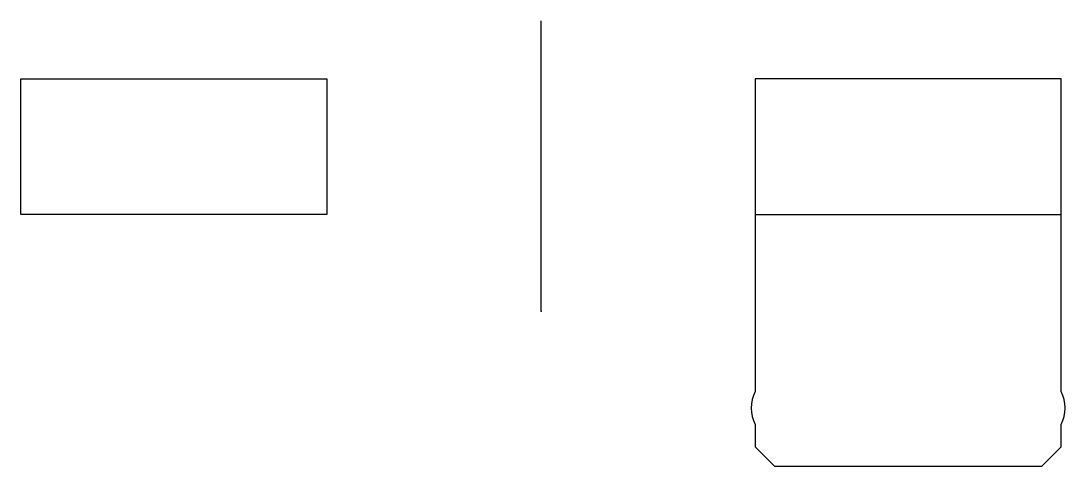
# Model space of a CAD drawing. Header units: millimetres. Extents: x -26.9 to 27.1, y -8 to 15.
import ezdxf

# ---------------------------------------------------------------- set-up
doc = ezdxf.new("R2010")
doc.units = ezdxf.units.MM
doc.layers.get('0').update_dxf_attribs({"linetype": 'CONTINUOUS'})

msp = doc.modelspace()

# ---------------------------------------------------------------- linework, layer by layer
msp.add_line((0, 0), (0, 15))
for points in [[(-26.853, 12), (-11.053, 12), (-11.053, 5), (-26.853, 5)], [(26.853, 12), (11.053, 12), (11.053, 5), (26.853, 5)]]:
    msp.add_lwpolyline(points, close=True)
msp.add_lwpolyline([(25.853, -8), (26.853, -7), (26.853, -5.849, 0.235702), (26.853, -4.151), (26.853, 12), (11.053, 12), (11.053, -4.151, 0.235702), (11.053, -5.849), (11.053, -7), (12.053, -8)], format="xyb", close=True)
msp.add_point((0, 0))

doc.saveas('drawing.dxf')
